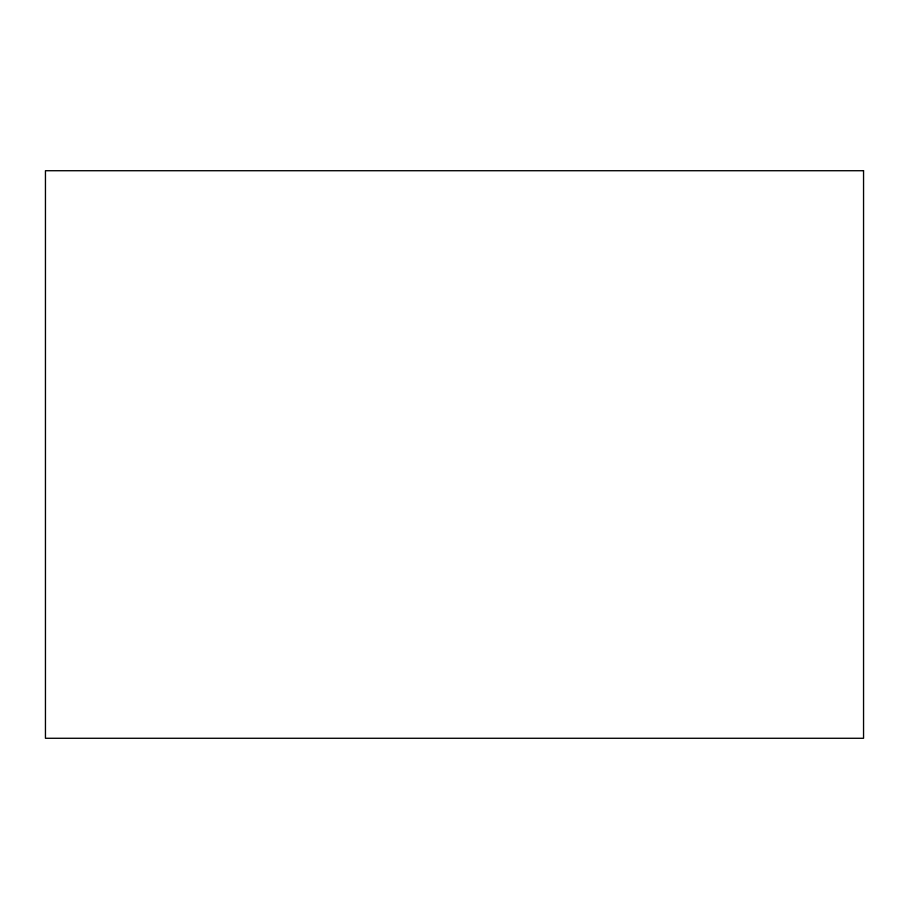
<?xml version="1.0" encoding="UTF-8"?>
<svg xmlns="http://www.w3.org/2000/svg" width="909" height="909" viewBox="0 0 909 909"><rect width="100%" height="100%" fill="white"/><g stroke="black" fill="none" stroke-linecap="round" stroke-linejoin="round"><path stroke-width="1.36" d="M863.55 170.722L45.45 170.722L45.45 738.278L863.55 738.278L863.55 170.722"/></g></svg>
